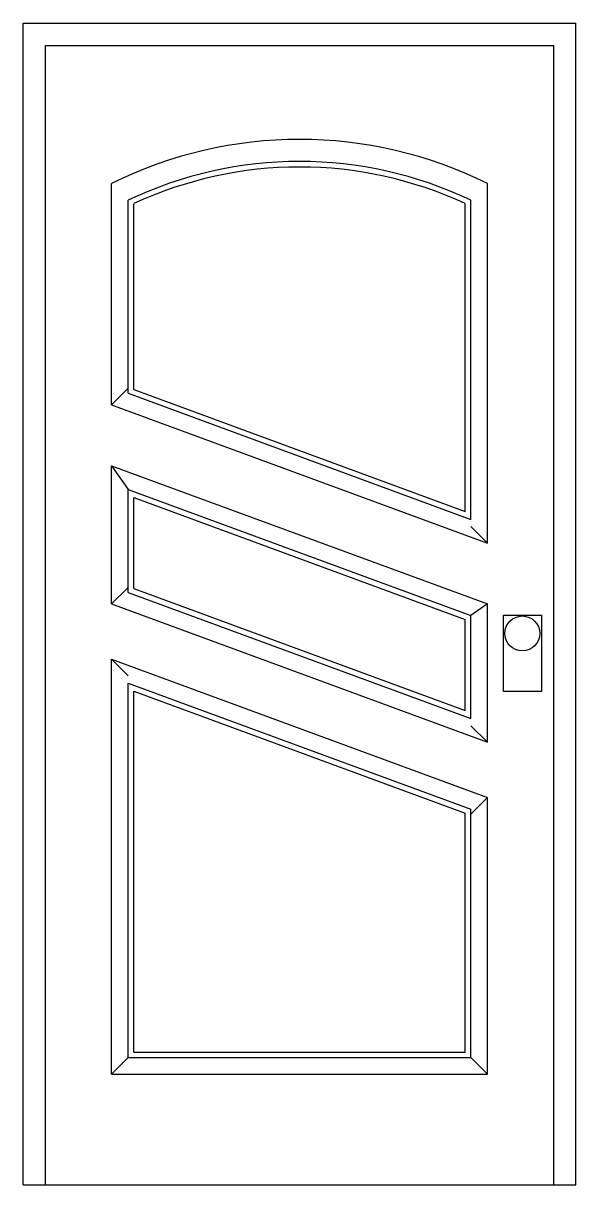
# Model space of a CAD drawing. Header units: millimetres. Extents: x -740.7 to -739.7, y 1755.63 to 1757.73.
import ezdxf

# ---------------------------------------------------------------- set-up
doc = ezdxf.new("R2010")
doc.units = ezdxf.units.MM
doc.header["$LTSCALE"] = 10
doc.layers.add('Portas', color=2, linetype='Continuous')

msp = doc.modelspace()

# ---------------------------------------------------------------- linework, layer by layer
at = {"layer": 'Portas'}
for p, q in [((-740.699, 1755.63), (-740.699, 1757.73)), ((-740.699, 1757.73), (-739.699, 1757.73)), ((-739.699, 1755.63), (-739.699, 1757.73)), ((-740.699, 1755.63), (-739.699, 1755.63))]:
    msp.add_line(p, q, dxfattribs=at)
at = {"layer": 'Portas', "color": 1}
for p, q in [((-740.659, 1755.63), (-740.659, 1757.69)), ((-740.659, 1757.69), (-739.739, 1757.69)), ((-739.739, 1755.63), (-739.739, 1757.69)), ((-740.539, 1757.04), (-740.539, 1757.44)), ((-739.859, 1756.79), (-739.859, 1757.44)), ((-740.509, 1757.0609), (-740.509, 1757.4101)), ((-739.889, 1756.833), (-739.889, 1757.4101)), ((-740.499, 1757.0679), (-740.499, 1757.4037)), ((-739.899, 1756.8473), (-739.899, 1757.4037)), ((-740.539, 1757.04), (-740.509, 1757.07)), ((-740.509, 1757.0609), (-739.889, 1756.833)), ((-740.499, 1757.0679), (-739.899, 1756.8473)), ((-740.539, 1757.04), (-739.859, 1756.79)), ((-740.539, 1756.68), (-740.539, 1756.93)), ((-740.539, 1756.93), (-740.509, 1756.887)), ((-740.539, 1756.93), (-739.859, 1756.68)), ((-740.509, 1756.887), (-739.889, 1756.659)), ((-740.509, 1756.7009), (-740.509, 1756.887)), ((-740.499, 1756.8726), (-739.899, 1756.6521)), ((-740.499, 1756.7079), (-740.499, 1756.8726)), ((-739.889, 1756.82), (-739.859, 1756.79)), ((-740.509, 1756.71), (-740.539, 1756.68)), ((-740.509, 1756.7009), (-739.889, 1756.473)), ((-740.499, 1756.7079), (-739.899, 1756.4873)), ((-740.539, 1756.68), (-739.859, 1756.43)), ((-739.859, 1756.68), (-739.889, 1756.659)), ((-739.859, 1756.43), (-739.859, 1756.68)), ((-739.899, 1756.4873), (-739.899, 1756.6521)), ((-739.889, 1756.473), (-739.889, 1756.659)), ((-740.539, 1755.83), (-740.539, 1756.58)), ((-740.539, 1756.58), (-740.509, 1756.55)), ((-740.539, 1756.58), (-739.859, 1756.33)), ((-740.509, 1755.86), (-740.509, 1756.537)), ((-740.509, 1756.537), (-739.889, 1756.309)), ((-740.499, 1755.87), (-740.499, 1756.5226)), ((-740.499, 1756.5226), (-739.899, 1756.3021)), ((-739.889, 1756.46), (-739.859, 1756.43)), ((-739.859, 1756.33), (-739.889, 1756.3)), ((-739.859, 1755.83), (-739.859, 1756.33)), ((-739.899, 1755.87), (-739.899, 1756.3021)), ((-739.889, 1755.86), (-739.889, 1756.309)), ((-740.509, 1755.86), (-740.539, 1755.83)), ((-740.509, 1755.86), (-739.889, 1755.86)), ((-740.499, 1755.87), (-739.899, 1755.87)), ((-739.889, 1755.86), (-739.859, 1755.83)), ((-740.539, 1755.83), (-739.859, 1755.83))]:
    msp.add_line(p, q, dxfattribs=at)
msp.add_lwpolyline([(-739.7609, 1756.6597), (-739.7609, 1756.522), (-739.8299, 1756.522), (-739.8299, 1756.6597)], close=True, dxfattribs=at)
msp.add_circle((-739.7959, 1756.6267), 0.0316, dxfattribs=at)
for radius, start, end in [(0.7625, 63.519, 116.481), (0.7225, 64.5917, 115.4083), (0.7125, 65.0989, 114.9011)]:
    msp.add_arc((-740.199, 1756.7575), radius, start, end, dxfattribs=at)

doc.saveas('drawing.dxf')
